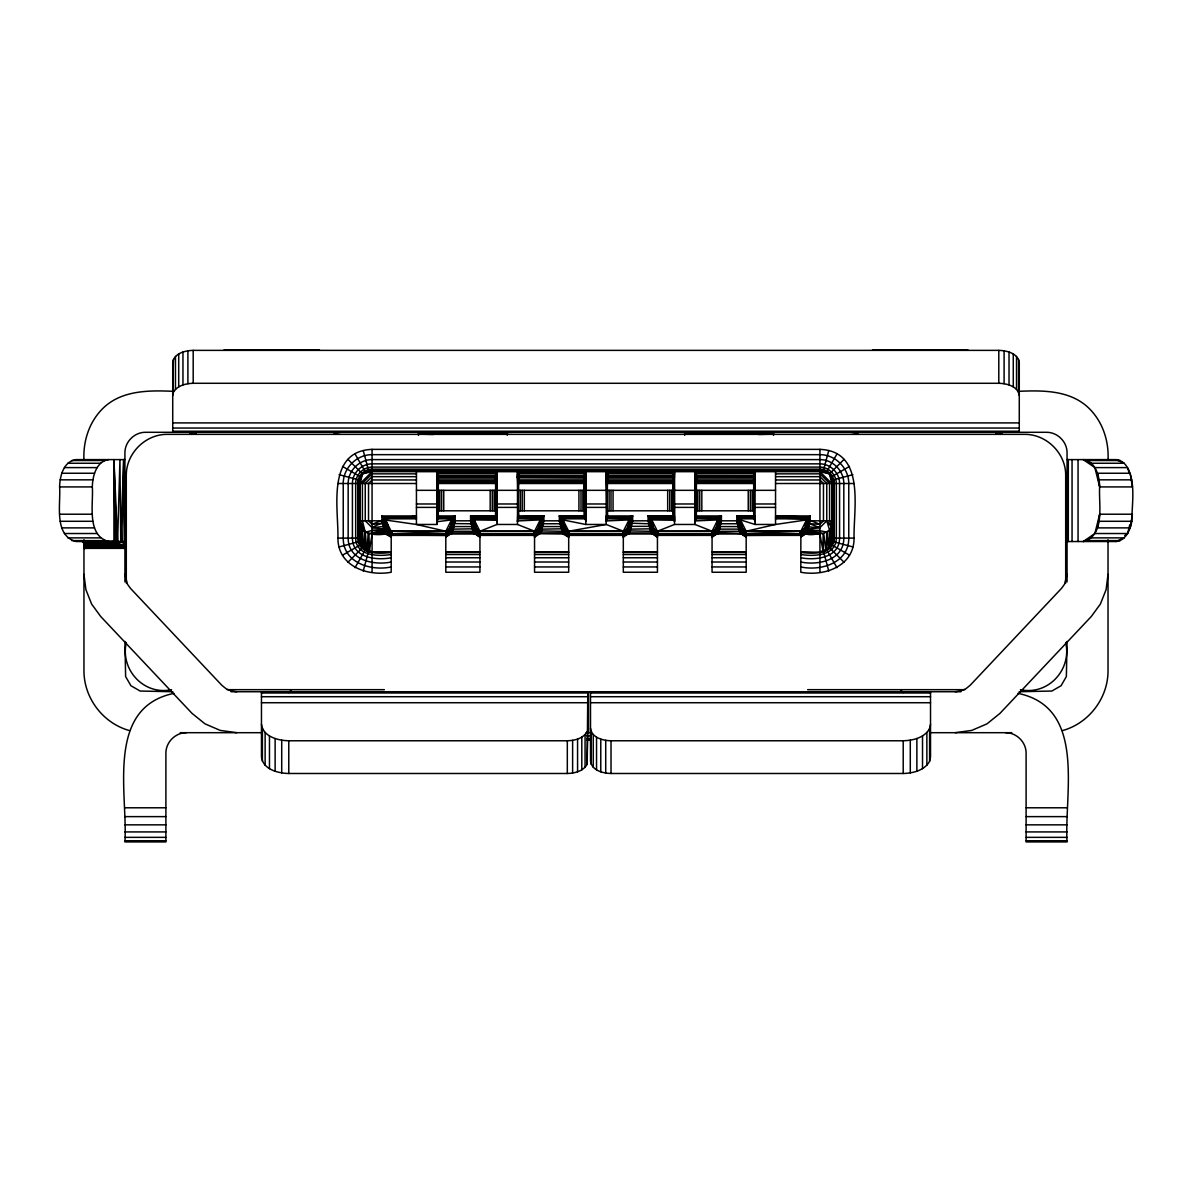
<?xml version="1.0" encoding="UTF-8"?>
<svg xmlns="http://www.w3.org/2000/svg" width="1192" height="1192" viewBox="0 0 1192 1192"><rect width="100%" height="100%" fill="white"/><g stroke="black" fill="none" stroke-linecap="round" stroke-linejoin="round"><path stroke-width="1.5" d="M124.922 546.875L83.962 546.681L83.962 541.526L82.129 541.526L124.922 541.526L123.67 459.605L120.735 541.719L82.591 541.585L117.606 541.526L119.945 459.605L120.735 541.719L82.963 541.749L83.962 541.526L83.962 548.35L124.922 548.35L100.351 546.681L83.962 548.35L122.731 542.226L124.922 547.62L83.962 548.35M124.907 546.308L116.727 546.681L116.741 547.62L124.922 547.292L124.922 541.526L124.892 545.757L83.947 545.146L83.962 541.526L83.38 542.166L83.857 543.79L92.127 545.146L114.864 542.226L116.697 545.757L124.907 546.308L124.922 541.526M416.44 476.666L372.068 476.666L365.244 483.505L365.244 520.815L372.068 527.639L383.005 526.581L384.375 525.538L384.718 519.906L416.44 524.465L436.928 524.465L436.928 507.39L416.44 507.39M451.5 519.906L436.928 521.738L438.298 518.222L438.298 472.986L436.928 473.745L436.972 477.813L438.298 478.096L496.796 478.081L497.004 521.738L496.84 515.942L470.572 515.942L470.572 520.815L473.537 532.928L479.929 537.115L479.929 531.245L474.237 519.906L470.572 515.942L496.364 515.942L495.634 479.959L497.004 473.745L495.634 472.986L495.634 517.998L496.364 518.833L496.84 515.942L496.84 520.263L473.597 519.906L473.477 518.833L474.803 527.445L476.681 530.812L479.944 532.571L479.244 534.746L474.908 532.764L452.2 532.928L448.877 529.308L450.993 524.927L451.5 519.906L455.165 515.942L455.165 520.815L452.2 532.928L445.808 537.115L445.808 531.245L451.5 519.906L453.005 520.815L453.556 523.601L451.902 530.917L450.561 533.703L445.808 536.087L446.985 535.61L445.808 537.115M543.91 515.942L542.822 517.998L541.019 518.222L518.386 518.222L517.686 515.942L518.133 518.833L518.848 472.986L517.492 473.745L518.386 518.222L517.492 521.738L517.686 515.942L543.91 515.942L543.91 520.815L540.959 532.928L534.552 537.115L534.567 531.245L540.244 519.906L543.91 515.942L518.788 516.747L517.492 473.745L585.749 473.745L585.749 521.738L585.6 515.942L559.331 515.942L559.331 520.815L562.877 534.001L568.688 537.115L568.673 531.245L562.997 519.906L559.331 515.942L585.108 515.942L584.393 479.959L585.749 473.745L584.393 472.986L584.393 517.998L585.6 520.263M607.607 473.85L606.43 475.608L606.877 518.833L607.607 472.986L606.236 473.745L606.281 477.813L607.607 478.096L674.299 478.081L674.508 521.738L674.344 515.942L648.076 515.942L648.076 520.815L651.041 532.928L657.448 537.115L657.433 531.245L651.741 519.906L648.076 515.942L673.867 515.942L673.137 479.959L674.508 473.745L673.137 472.986L673.137 517.998L673.867 518.833L674.344 515.942L674.344 520.263L651.1 519.906L650.981 518.833C646.347 526.924 665.658 536.415 651.041 532.928L629.719 532.928L627.886 531.99L626.381 529.308L628.512 524.927L629.003 519.906L632.669 515.942L606.281 515.942L606.236 521.738L607.607 517.03L606.236 473.745L674.508 473.745L674.344 478.081L674.299 475.712L673.137 475.608L606.43 475.608L606.281 477.813M753.702 483.505L755.072 473.745L694.996 473.745L694.996 521.738L696.351 518.222L696.351 472.986L694.996 473.745L695.04 477.813L696.351 478.096L754.387 478.096L755.072 473.745L753.702 472.986L753.702 517.998L755.072 521.738L754.909 515.942L736.835 515.942L736.835 520.815L739.785 532.928L746.192 537.115L746.177 531.245L740.5 519.906L736.835 515.942L737.923 517.998L754.089 518.028L754.417 518.833L738.98 518.833L739.725 517.134L738.891 517.998M409.527 517.998L416.44 517.984L409.527 517.03L416.44 515.942L381.827 515.942L385.493 519.906L391.17 531.245L391.185 534.031L445.808 534.925L451.008 532.437L454.077 519.906L455.165 520.815C454.837 523.824 450.442 524.54 451.5 520.815L473.597 520.815C472.539 526.67 479.81 530.172 479.929 534.031M436.928 521.738L438.298 517.03L436.928 473.745L497.004 473.745L496.84 478.081L496.796 475.712L495.634 475.608L437.106 475.608L436.972 477.813M534.552 537.115L535.744 535.61L534.552 536.087L539.305 533.703L540.661 530.917L542.3 523.601L541.019 519.906L537.622 529.308L540.959 532.928L563.652 532.764L568.39 533.673L568.673 531.245L564.472 527.609L562.356 519.906L561.432 523.199L563.339 530.395L564.904 533.092L568.688 535.595L568.673 531.245L606.236 524.465L623.312 531.245L626.381 529.308M657.448 537.115L652.68 533.703L651.339 530.917L649.208 520.815L649.163 517.03L650.147 516.538C650.266 522.677 649.715 532.064 656.747 534.746L657.433 531.915L653.931 528.786L650.445 531.274L629.406 530.917L624.116 534.687L624.325 535.536L623.312 534.821L623.312 531.245L629.003 519.906L630.508 520.815C630.583 526.372 628.899 533.599 623.312 536.087L628.735 532.571L631.581 519.906L632.669 520.815L629.719 532.928L623.312 537.115L623.312 531.245L568.673 531.245C564.576 536.847 560.955 523.988 561.387 519.906L560.687 523.362L562.922 531.811L568.688 537.115M712.056 537.115L712.071 531.245L717.748 519.906L721.413 515.942L721.413 520.815L718.463 532.928L712.056 537.115L717.495 532.571L720.266 522.23L720.326 517.03L696.351 516.747L695.904 515.942L695.174 475.608L696.351 473.85M775.545 479.959L819.932 479.959L823.463 483.505L823.463 520.815L819.932 524.346L809.085 519.906L806.239 532.571L800.815 536.087C806.477 533.852 808.012 526.238 808.012 520.815L806.507 519.906L775.545 524.465L746.177 531.245L746.192 535.595L742.407 533.092L740.545 529.635L738.936 523.199L738.98 520.815L740.5 519.906L741.364 526.179L743.346 529.531L746.177 531.245L745.894 533.673L717.271 532.437L715.125 529.308L718.076 523.109L718.523 516.747L721.413 515.942L720.326 517.998M391.185 551.777L372.068 551.777L366.868 550.749L368.537 533.554L385.076 530.917L391.185 532.571L386.834 529.203L384.852 520.815L358.42 520.815C358.628 534.418 375.286 535.759 385.374 534.001L391.185 537.115L391.214 531.766L390.484 534.746L385.746 532.571L382.915 519.906L372.068 524.346L368.537 520.815L368.537 483.505L372.068 479.959L416.44 479.959M447.164 534.403L445.808 533.807L445.808 531.245L450.055 528.995L453.094 519.906L454.033 520.815L453.392 529.129L473.179 528.816L475.116 526.179L474.237 519.906L476.949 532.228L479.542 533.822M717.748 519.906L695.04 520.919L695.189 520.099L696.351 517.03L720.326 517.03L719.804 523.601L717.271 532.437L712.652 534.493L712.071 531.245L657.433 531.245L657.448 572.249L623.312 572.249L623.312 531.289L623.908 534.493L627.096 533.092L631.238 523.631L631.581 517.03L607.607 516.747L607.607 517.998L631.537 517.998L632.669 515.942L629.763 516.747L628.318 527.296L623.848 533.509C631.566 531.17 629.585 526.059 629.003 520.815L651.1 520.815L653.618 529.71L657.448 533.211L657.433 531.245L655.287 530.038L652.411 532.764L652.68 533.703L657.448 535.595L657.433 531.245L674.508 524.465L694.996 524.465L712.071 531.245L716.303 528.995L718.523 518.833M718.523 517.03L719.357 517.998C719.566 523.958 719.163 532.124 712.056 533.807L712.071 531.245L712.056 572.249L746.192 572.249L746.177 531.245L800.815 531.26L804.719 528.175L806.507 519.906L810.173 515.942L775.545 515.942L809.085 517.03L807.565 528.816L805.568 533.703L803.14 534.999M623.312 531.245L623.312 533.807L628.333 530.097L632.669 520.815L632.669 515.942M368.537 550.853L364.067 549.184L359.924 544.342L360.237 527.4L361.712 547.009L365.244 549.944L369.416 551.509L368.537 533.554L368.537 550.853L369.416 551.509M385.746 532.571L391.185 537.115C393.688 529.874 383.094 527.907 385.493 519.906C393.107 532.943 383.541 535.133 372.068 534.001L369.416 551.062M416.44 471.674L416.44 524.465L445.808 531.245L445.808 533.807L450.01 531.617L450.829 530.097L453.094 516.747L455.165 515.942L454.077 517.998L437.837 518.222L437.106 475.608L438.298 473.85M455.165 515.942L436.972 515.942L437.568 518.833L453.005 518.833L452.26 517.552C452.185 523.05 452.722 530.798 446.627 533.36L445.808 531.245L391.17 531.245L390.797 533.822M123.67 459.605L122.731 542.226L83.962 546.681M445.808 533.807L445.808 531.245L445.808 572.249L479.929 572.249L479.929 531.245L477.783 530.038L476.949 532.228L474.118 534.001L451.619 534.001L448.788 532.228L447.954 530.038L445.808 531.87M695.04 477.813L695.174 475.608L754.864 475.712L753.702 479.959L754.089 518.028L753.91 480.674L754.864 475.712L753.702 476.666L696.351 476.666L696.113 517.552L719.357 517.998L716.407 529.203L712.592 533.509L712.071 531.245L712.056 533.807M833.581 520.815L833.312 540.706L833.581 520.815L806.507 520.815C810.128 526.462 799.564 531.558 802.231 534.061L806.016 532.437L806.909 530.917L823.463 533.554L829.572 530.142L833.119 524.227L832.538 543.179C827.725 555.74 810.709 551.3 800.815 551.777M823.091 550.942L823.463 533.554C817.295 532.899 805.375 538.263 802.961 530.038L800.771 531.289L800.815 537.115L807.222 532.928L810.173 520.815L810.173 515.942L809.085 517.998L775.545 517.984L807.267 517.03C802.961 534.642 810.202 527.594 826.756 532.228L828.768 548.514L823.091 551.389L819.932 534.001L807.222 532.928L803.885 529.308M541.019 518.833L539.752 524.927L542.732 526.581L560.508 526.581L561.194 525.821L559.912 523.765L563.101 522.737L559.912 523.765L543.328 523.765L542.822 519.906L543.91 520.815L542.762 522.23L542.137 529.129L561.939 528.816L563.861 526.179L562.222 518.833L564.01 528.548L568.137 532.928L565.693 532.228L563.637 529.039L561.387 516.538L560.419 517.03L560.449 520.815L562.117 528.712L563.935 533.703L566.692 534.523M495.842 510.802L495.842 480.674L496.796 475.712L495.634 476.666L438.298 476.666L437.106 475.608M584.601 510.802L584.393 476.666L518.848 476.666L517.671 475.608L518.848 473.85M454.033 517.998L453.094 516.747L438.298 516.747L438.298 517.998M539.752 524.927L540.244 520.815L562.356 520.815L562.535 523.154M542.792 517.998L542.822 517.03L541.019 516.747L540.05 527.877L536.996 534.776L540.959 532.928L538.471 528.175L537.92 530.306L534.552 533.077L539.902 530.395L542.792 520.815L542.822 517.03L518.848 517.03L518.386 518.222L541.853 517.998L539.305 533.703L562.877 534.001L565.693 532.228L566.528 530.038L568.405 532.347M631.537 517.998L631.581 517.03L607.607 517.03M809.055 517.998L809.085 517.03L775.545 517L807.267 517M389.188 534.523L386.432 533.703L385.284 530.812L382.945 520.815L383.884 519.906L386.446 529.755L391.185 534.031L445.808 533.539L391.17 531.245L391.185 535.595L387.4 533.092L384.793 525.866L384.718 518.833L388.756 517.03L416.44 517L409.527 517.03M479.646 533.673C471.794 533.614 477.202 519.727 471.168 523.765L453.556 523.601M358.42 520.815L358.881 541.526L361.712 547.009L366.868 550.749L362.413 547.769L358.792 541.317L358.42 483.505C358.375 476.189 364.767 469.797 372.068 469.842L819.932 469.842C827.233 469.797 833.625 476.189 833.581 483.505L833.312 540.795L831.748 544.938L826.101 550.287L826.756 532.228L826.756 549.542L823.091 551.389M390.902 532.347L389.024 530.038L388.19 532.228L385.374 534.001L383.6 529.129C391.065 518.893 377.968 524.167 372.068 527.639L383.6 529.129L386.163 527.296L385.493 520.815L385.135 522.871M495.634 483.505L495.634 476.666M562.639 522.871L562.997 520.815L563.712 531.245L562.281 532.928L565.842 529.531L568.688 533.211L568.688 531.289L568.688 572.249L534.552 572.249L534.552 531.289L537.622 529.308L534.552 533.077L534.567 531.245L517.492 524.465L497.004 524.465L479.929 531.245L479.661 532.347M584.393 483.505L585.555 475.712L517.671 475.608L517.537 477.813L585.555 478.081L585.555 475.712L584.393 476.666M606.43 475.608L607.607 476.666L673.137 476.666L674.299 475.712L673.137 483.505L673.346 510.802M361.712 546.711L362.413 530.142L360.237 520.815L365.244 532.228L366.868 550.317M826.756 549.542L830.958 546.159L831.748 527.4L829.572 520.815L829.572 483.505L819.932 473.85L775.545 473.85M543.328 523.765L541.853 519.906M479.929 534.925L534.552 534.925L540.453 530.812L540.885 520.815M810.173 520.815L807.506 526.03L806.716 530.812L805.39 531.99M828.768 548.156L829.572 530.142L826.756 520.815L826.756 483.505L819.932 476.666L775.545 476.666M806.507 519.906L800.875 531.17L800.815 572.249C824.491 576.705 854.217 566.125 854.053 538.113C853.383 508.76 865.913 451.127 819.932 449.369L372.068 449.369C326.072 451.127 338.603 508.76 337.932 538.113C337.768 566.125 367.509 576.705 391.185 572.249L391.214 531.766M629.763 518.833L628.333 530.097L629.719 532.928M806.88 528.384L804.6 533.092L801.62 534.687L801.829 535.536L800.815 534.821C805.837 531.543 807.014 524.554 807.267 518.833L775.545 517.984M542.494 523.631L540.11 522.945L540.244 520.815L540.676 525.687L539.142 531.99M628.869 522.945L628.929 525.299L629.003 520.815C633.503 522.32 626.426 527.385 630.896 529.129L650.683 528.816L652.62 526.179L651.741 519.906L654.453 532.228L656.494 533.524M717.718 521.887L717.614 522.945L720.832 523.765L737.431 523.765L740.143 522.871L740.5 520.815L740.903 524.54L738.012 526.581L720.236 526.581L717.256 524.927L717.748 520.815L739.86 520.815L741.513 528.548L745.641 532.928C738.37 532.005 739.472 521.917 738.891 516.538L737.952 517.998M808.176 526.342L808.399 529.129L819.932 527.639C815.596 526.596 803.587 529.308 806.507 520.815L809.577 523.765L819.932 527.639L826.756 520.815L831.748 527.4L832.538 543.179L828.768 548.514M606.236 471.674L606.236 524.465L585.749 524.465L562.997 519.906L565.172 528.786L561.685 531.274L540.661 530.917L539.767 532.437L535.148 534.493L534.567 531.245L479.929 531.245L479.929 535.595C472.568 532.615 472.568 523.169 472.643 516.538L471.704 517.998L473.477 517.998L473.477 517.134L472.732 518.833L496.364 518.833L495.634 515.942M559.331 515.942L560.419 517.998L562.222 517.998L562.222 517.134L561.477 518.833L585.108 518.833L584.393 515.942M673.137 517.03L649.163 517.03L650.236 518.833L673.867 518.833L673.137 510.802L607.607 510.802M819.932 524.346L808.742 523.631C808.921 528.875 803.244 534.97 799.579 531.289L746.177 531.245L746.192 534.031L742.303 531.215L740.456 525.404L742.407 533.092L745.492 534.746L746.073 531.856L744.046 530.038L743.197 532.228L740.381 534.001L717.867 534.001L718.627 523.288L717.405 530.395L714.38 534.999M452.364 523.288L451.619 534.001M337.932 538.113L358.42 538.113L359.924 544.133L364.067 549.184L365.244 532.228L362.413 520.815L362.413 483.505L372.068 473.85L416.44 473.85M438.298 516.747L438.298 515.942M518.848 517.998L518.848 515.942M607.607 516.747L607.607 515.942M720.296 517.998L696.351 517.998L696.351 515.942M800.815 535.387L746.192 535.387L800.815 535.029L746.192 534.925L800.815 533.971L800.741 531.721L799.579 531.289L746.192 531.289M628.512 524.927L629.078 528.145L630.598 519.906L631.537 520.815L630.732 522.141M113.925 541.526L113.925 459.605L117.606 541.526L76.035 541.526C53.387 535.551 60.911 503.501 59.6 486.917C59.809 476.249 63.578 461.274 76.035 459.605L124.922 459.605M108.755 541.526C86.107 535.551 93.632 503.501 92.32 486.917C92.514 476.249 96.299 461.274 108.755 459.605M1129.778 524.748L1127.587 533.524L1094.867 533.524L1083.245 541.526C1105.878 535.551 1098.383 503.501 1099.68 486.917C1099.471 476.249 1095.701 461.274 1083.245 459.605L1094.867 467.607L1127.587 467.607C1135.901 484.101 1131.864 503.546 1131.834 521.291C1130.284 529.829 1125.844 540.602 1115.965 541.526L1067.063 541.526M438.298 476.666L437.837 483.505L495.842 483.505L495.634 517.998L472.643 517.998M518.848 476.666L518.386 483.505L584.601 483.505L584.393 517.998L561.387 517.998M607.607 476.666L607.145 483.505L673.346 483.505L673.137 476.666M695.189 480.689L695.621 477.828L695.904 483.505L753.91 483.505L753.702 480.689L695.621 480.689M452.26 518.833L449.682 531.215M448.132 534.999C451.023 533.316 451.932 520.233 451.813 523.109C451.559 521.187 455.001 522.007 454.569 523.765M391.185 537.115L391.17 531.245L391.185 533.211L388.339 529.531L387.519 531.513L385.284 530.812L383.005 526.581L384.495 526.03L385.687 527.877M538.769 531.617L541.764 520.815L541.019 517.03M629.763 517.03L630.508 518.833L606.877 518.833M477.932 534.523L475.176 533.703L473.835 530.917L471.943 523.362L472.643 519.906L475.176 533.703L479.929 537.115M629.436 521.962L629.704 525.866L630.598 517.998L629.763 517.552L607.369 517.552L606.862 477.828L607.607 482.104L673.197 482.104L673.137 490.329L607.607 490.329M716.273 531.617L718.94 523.377L718.523 519.906L715.841 533.092L712.876 534.687L657.448 534.925M804.689 531.215L806.582 528.145L808.101 519.906L809.055 520.815L805.539 529.755L803.795 532.228L800.815 533.807L801.411 534.493L801.009 532.958C801.084 530.246 807.908 530.634 807.506 526.03M712.265 532.958L712.056 531.87L714.217 530.038L715.051 532.228L717.867 534.001M384.584 523.035L384.718 518.833L388.756 517.984L416.44 517.984M717.256 524.927L717.748 520.815L717.614 522.945M746.192 537.115L741.439 533.703L738.608 529.129L740.5 527.251L739.725 518.833L741.066 527.445L738.608 529.129L719.64 529.129L716.69 526.685L717.673 525.299M563.473 532.437L562.877 534.001M775.545 471.674L775.545 524.465L755.072 524.465L740.5 519.906L742.69 528.786L741.171 530.097L740.381 534.001M1067.063 574.365L1064.531 584.244L1061.476 588.416L970.154 685.296L965.833 688.782L960.737 690.973L955.254 691.732M1108.024 574.365L1106.087 589.682L1100.395 604.031L1091.291 616.502L999.954 713.397L987.006 723.842L971.733 730.428L955.254 732.693M806.582 528.145L808.101 517.998L808.012 518.833L775.545 518.833M606.43 480.689L606.862 477.828M585.555 515.942L585.108 518.833L585.6 515.942L584.78 518.028L585.108 515.942L584.527 517.134L560.419 517.03L560.449 517.998M563.25 532.571L563.339 530.395M652.084 530.395L652.411 532.764L654.587 529.531L654.304 530.574M478.99 533.524L476.144 533.092L474.61 529.352L475.116 526.179M745.909 532.347L746.177 531.245L746.192 533.211L740.694 527.877L741.364 526.179L739.278 523.124L737.431 523.765L738.697 525.821L739.934 527.713L737.923 519.906L736.835 520.815L740.426 531.811L741.439 533.703L744.195 534.523M1099.68 514.214L1097.474 527.877L1130.195 527.877L1132.4 514.214L1099.68 514.214L1094.867 533.524M473.894 522.871L474.237 520.815L474.192 525.404L476.01 529.933L474.908 532.764L477.083 529.531L479.929 533.211L479.929 531.245L479.393 532.928L475.936 531.93L477.083 529.531M539.186 526.685L538.799 528.995L540.17 525.299L537.92 530.306L540.572 523.109L539.291 529.755L535.968 534.061M565.842 529.531L564.904 533.092L568.688 535.595L567.63 535.014M540.453 530.812L542.762 522.23M627.186 531.215L629.451 523.154L648.672 523.765L651.398 522.871L651.741 520.815L652.158 524.54L650.072 526.342L630.672 526.342L630.896 529.129M719.253 526.268L719.059 531.274L739.189 531.274L741.171 530.097L738.012 526.581C740.47 525.657 741.797 522.483 738.384 523.318M741.364 526.179L741.513 528.548L739.189 531.274L740.634 531.692L742.69 528.786L743.197 532.228L745.894 533.673M436.972 520.919L437.121 520.099M517.686 520.099L517.537 520.919L540.244 519.906M754.417 482.104L753.702 476.666M657.164 532.347L657.433 531.245L656.896 532.928L652.814 530.917L650.147 519.906L649.208 520.815L650.132 525.747L651.875 531.692L652.858 531.99L651.041 532.928L653.931 528.786L650.877 523.288L650.981 519.906M391.185 532.571L387.698 530.544L385.925 532.899L372.068 532.63M624.668 534.403L629.048 525.404L627.558 528.995L628.333 530.097M657.448 534.031L653.127 530.544L650.519 523.124M741.156 532.764L743.346 529.531L743.763 531.185L746.192 532.571M631.06 523.601L628.065 533.703L625.755 534.776M802.425 535.223L800.815 537.115L800.786 531.766L804.183 530.306L806.299 527.877M451.947 523.154L450.442 526.685L451.291 527.877L450.382 531.99L445.808 534.821L391.185 535.029L445.808 535.387L391.185 535.387M719.059 531.274L717.077 530.097L718.18 525.687M261.465 691.732L261.465 757.054C263.134 769.511 278.123 773.28 288.777 773.489L567.317 773.489C574.663 773.28 583.275 771.269 587.105 764.355L587.805 728.446M587.105 764.355L587.805 691.732M590.487 691.732L590.532 761.167C591.783 770.509 603.018 773.325 611.019 773.489L903.208 773.489C912.997 773.206 924.471 770.524 929.596 761.301L929.596 728.595L930.52 724.334M929.596 761.301L930.52 757.054L930.52 691.732M1019.279 432.294L1019.279 362.562C1017.983 353.264 1006.748 350.537 998.792 350.373L193.193 350.373C185.252 350.537 174.017 353.264 172.721 362.562L172.721 432.294M172.721 395.476L173.421 359.403M563.667 530.097L561.685 531.274L562.922 531.811L564.472 527.609L562.997 519.906M651.741 519.906L653.216 527.609L651.8 529.635L651.622 534.001L629.123 534.001L625.74 531.185L625.457 530.038L627.663 529.203M359.924 544.133L358.881 524.227L358.792 541.213L360.237 544.714L360.237 483.505L362.413 473.85L372.068 470.304L365.244 471.674L355.007 453.943M807.073 521.977L806.835 523.109L808.742 523.631M83.962 541.526L83.663 542.807L91.978 543.79L106.997 542.226L108.546 546.681L116.697 545.757M655.287 530.038L654.453 532.228L651.622 534.001M475.548 532.303L476.428 528.786L473.537 532.928L475.355 531.99L475.578 529.203L472.941 531.274L452.796 531.274L450.055 528.995L450.814 527.296M542.137 529.129C539.32 528.458 544.267 521.783 540.214 521.887M563.131 531.692L564.308 532.303L563.712 531.245L565.172 528.786L565.693 532.228L568.688 534.031L567.988 534.746M626.679 530.306L628.437 527.445L628.035 529.755L623.52 532.958M653.052 532.303L649.268 526.581L652.158 524.54L651.264 522.915M804.183 530.306L804.719 528.175L807.222 532.928L819.932 532.63M355.007 567.675L365.244 549.944L368.537 551.3L363.232 571.087M828.753 450.531L823.463 470.304L368.537 470.304L363.232 450.531M743.346 529.531L742.527 531.513M541.123 528.712L540.05 527.877L540.825 521.977M387.936 530.812L390.246 533.524L387.4 533.092L385.835 530.395L383.884 517.998L388.756 517L388.756 517.984L384.718 518.833M447.223 534.061L450.055 528.995L446.344 533.509M534.761 532.958L534.567 531.245L534.552 533.807L537.547 532.228L538.903 529.203M713.472 534.061L717.077 527.296L715.975 528.175L717.077 530.097M673.346 515.942L673.137 517.998L650.147 517.998L650.981 518.028L649.163 517.03M474.192 525.404L473.239 526.03L475.206 529.755L472.941 531.274L474.163 531.811L473.373 528.712L474.61 526.864L472.732 520.815L473.477 519.906M650.877 528.712L651.041 525.866L648.076 520.815L649.163 519.906L650.191 523.199L651.398 522.871M384.778 532.928L387.668 528.786L385.076 530.917M718.448 525.866L719.268 523.467L718.329 521.977M807.207 525.866L808.817 522.215M448.877 529.308L448.237 531.185L445.793 532.496M715.125 529.308L714.485 531.185L712.056 532.496M832.538 543.179L833.312 540.795L830.958 546.159M717.271 532.437L716.809 533.703L712.056 536.087L713.248 535.61M849.494 466.43L831.748 476.666L833.119 483.505L829.572 473.85L819.932 471.674L372.068 471.674L362.413 473.85L358.881 483.505L360.237 476.666L342.506 466.43M496.364 482.104L496.796 475.712M585.108 482.104L585.555 475.712M673.867 482.104L674.299 475.712M496.796 515.942L496.021 518.028L496.364 515.942L495.768 517.134L471.66 517.03L474.505 532.571M674.299 515.942L673.525 518.028L673.867 515.942L673.271 517.134L650.147 517.134M383.809 526.342L385.463 524.882M473.82 525.687C475.489 523.258 473.254 522.781 471.168 523.765L473.671 527.713L472.345 529.129L473.567 530.127M562.788 530.812L560.508 526.581L562.967 524.882M740.351 524.957L739.696 525.374L738.98 523.467M712.876 533.36L716.794 529.755L718.389 520.815M807.878 522.096L805.062 528.995L806.924 525.687M385.061 525.687L385.895 524.54L385.001 522.915L372.068 524.346M391.185 533.971L392.406 531.289L445.808 531.289M365.244 549.542L365.244 532.228L372.068 530.47L384.182 531.274L386.968 527.609L385.493 519.906M474.237 519.906L475.712 527.609L474.893 529.039L474.803 527.445M740.5 519.906L741.513 528.548M433.292 434.484L418.496 434.126L507.241 434.082L418.496 432.756L512.456 432.294M450.382 531.99L454.033 520.815L454.077 517.03L438.298 517.03M385.374 534.001L385.925 532.899M474.118 534.001L474.967 531.245L474.163 528.145M451.932 521.962L451.5 520.815L450.993 524.927L453.973 526.581L471.764 526.581L473.135 525.538L473.597 519.906M651.8 529.635L650.445 531.274L651.666 531.811M836.993 453.943L826.756 471.674L819.932 470.304L829.572 473.85L831.748 483.505L831.748 544.714L833.581 538.113L854.053 538.113M540.11 522.945L540.691 521.962M565.44 530.812L564.308 532.303M540.319 528.145L534.836 532.347M388.339 529.531L388.041 530.574M715.423 530.306L716.303 528.995M713.203 534.21L713.084 535.536L712.056 534.821L712.622 533.539M261.465 724.334C263.134 736.79 278.123 740.56 288.777 740.768L567.317 740.768C574.663 740.56 583.275 738.548 587.105 731.635M590.532 728.446C591.783 737.788 603.018 740.619 611.019 740.768L903.208 740.768C912.997 740.5 924.471 737.803 929.596 728.595M173.421 392.317C177.28 385.448 185.877 383.496 193.193 383.288L998.792 383.288C1006.748 383.452 1017.983 386.178 1019.279 395.476M384.793 525.866L385.493 527.251L386.357 526.179M561.745 528.101L563.861 526.179M651.07 530.127L649.849 529.129L652.62 526.179M741.066 527.445L741.975 527.609M623.312 537.115L624.489 535.61M473.015 523.124L471.764 526.581L473.373 528.712M740.858 526.864L739.8 525.866M360.237 483.505L372.068 471.674M362.413 547.769L347.93 562.252M844.055 459.367L829.572 473.85M740.694 527.877L739.427 528.011L738.817 526.342L740.426 531.811L739.785 532.928L742.303 531.215L742.378 529.71M738.891 519.906L738.191 523.362L739.502 526.03M288.702 692.522L291.414 690.079M627.886 531.99L630.061 528.816L630.3 531.274M716.645 531.99L717.957 530.812M534.657 531.811L536.713 530.038L539.305 533.703M623.58 532.347L625.457 530.038M391.289 532.168L392.406 531.289L391.185 532.243M562.564 525.687L563.399 524.54L562.505 522.915M1124.682 535.536L1127.587 533.524M535.372 533.36L534.552 534.821L535.581 535.536L535.372 534.687M384.956 525.21L382.945 520.815L382.915 517.03L388.756 517L382.945 517.998L381.827 515.942L382.408 523.765L383.69 525.821L383.437 523.601L384.375 525.538L385.344 524.957M472.002 523.631L472.628 525.747L474.103 524.957M716.794 529.755L712.16 531.811M342.506 555.189L360.237 544.938L358.881 541.645L358.881 479.959L339.094 474.669M390.574 535.923L390.484 534.746M479.333 535.923L479.244 534.746M454.077 517.03L438.06 517.552L437.553 477.828L438.298 482.104L495.693 482.104L495.842 483.505M803.244 531.185L800.815 532.496M568.688 534.925L623.312 534.925L623.863 533.539M803.795 532.228L800.815 533.807M607.607 517.998L606.43 515.942M696.351 517.998L695.189 515.942L695.636 518.833L719.268 518.833M448.252 534.776L450.561 533.703L451.917 525.687C451.485 529.635 447.134 530.887 446.017 532.958L446.627 533.36M1083.245 541.526L1091.47 537.875L1124.175 537.875L1115.965 541.526M1062.489 730.592C1088.683 723.41 1107.875 698.408 1108.024 671.245L1108.024 539.767M819.932 551.777L826.756 549.944L836.993 567.675M561.194 525.821L562.847 524.957L561.775 523.124M385.031 523.154L384.271 523.124M473.79 523.154L473.716 525.21M739.621 523.288L740.143 522.871M996.02 433.665L1002.934 432.294L996.333 433.381L1002.934 432.294L1001.697 432.338M623.416 531.811L625.74 531.185M339.094 546.949L358.881 541.645L359.924 544.342M852.891 474.669L833.119 479.959L832.538 543.358L833.119 541.645L852.891 546.949M453.094 517.998L437.837 518.222L437.553 515.942M630.598 517.998L607.145 518.222L606.862 515.942M719.357 517.998L695.904 518.222L695.621 515.942M535.044 532.809L537.547 532.228M623.788 532.809L626.292 532.228M446.285 532.809L448.788 532.228M712.548 532.809L715.051 532.228M650.251 526.268L648.672 523.765L650.564 523.377L652.218 526.73M479.095 533.39L479.929 533.211M568.688 533.211L567.854 533.39L568.688 534.031L568.673 531.245M656.598 533.39L657.448 533.211M386.804 532.303L384.182 531.274M740.977 532.437L741.811 532.303L741.841 529.203L740.426 528.145L740.545 529.635M334.118 433.381L340.703 432.294M623.312 534.821L624.116 534.687M800.815 534.821L801.62 534.687M174.002 693.357C105.269 707.497 127.872 793.44 124.922 841.924L165.897 841.924L165.897 753.165C165.822 742.214 175.403 732.618 186.369 732.693M372.068 530.47L383.6 529.129M83.38 542.166L122.731 542.226L83.663 542.807L115.713 542.807M83.857 543.79L116.354 543.79L124.892 545.757L116.652 545.146L100.351 546.681L99.696 542.807L82.963 541.749M819.932 530.47L807.803 531.274L807.565 528.816M91.277 542.211L89.966 541.585L114.745 542.166M1000.937 432.398L1002.934 432.294M629.003 519.906L606.281 520.919L606.43 520.099M437.121 477.813L437.553 480.689L495.842 480.674M584.601 483.505L584.452 482.104L518.848 482.104L518.118 477.828L518.118 480.689L584.601 480.674M606.862 480.689L673.346 480.674M799.579 531.289L746.192 533.539L800.815 533.971L799.579 531.289L800.696 532.168M758.708 434.484L773.504 434.126L684.744 434.082L773.504 432.756L684.7 432.651L773.504 432.294L679.529 432.294M518.118 515.942L518.609 517.552L541.853 517.998M684.744 432.726L773.504 432.294L683.597 432.398M471.66 517.03L495.634 517.03M560.419 517.03L584.393 517.03M223.917 350.075L319.501 350.075M872.499 350.075L968.068 350.075M173.645 391.334C148.776 390.216 120.645 390.067 101.961 409.333C88.879 422.832 83.008 441.606 83.962 460.187M1018.341 391.334C1043.209 390.216 1071.34 390.067 1090.024 409.333C1103.121 422.847 1108.992 441.591 1108.024 460.187M172.721 422.907L1019.279 422.907M172.721 428.047L1019.279 428.047M172.721 431.221L1019.279 431.221M1067.063 459.605L1115.965 459.605C1122.775 460.142 1128.303 466.176 1128.899 472.866M71.788 460.529L104.494 460.529M1087.506 460.529L1120.212 460.529M67.81 463.256L100.53 463.256M64.413 467.607L97.133 467.607M436.928 472.285L497.004 472.285M517.492 472.285L585.749 472.285M606.236 472.285L674.508 472.285M694.996 472.285L755.072 472.285M436.928 472.986L497.004 472.986M517.492 472.986L585.749 472.986M606.236 472.986L674.508 472.986M694.996 472.986L755.072 472.986M61.805 473.254L94.511 473.254M517.537 477.813L517.671 475.608M60.166 479.84L92.872 479.84M1099.128 479.84L1131.834 479.84M438.298 479.959L495.634 479.959M518.848 479.959L584.393 479.959M607.607 479.959L673.137 479.959M696.351 479.959L753.702 479.959M753.761 482.104L696.351 482.104L695.621 477.828M337.932 483.505L416.44 483.505M775.545 483.505L854.053 483.505M59.6 486.917L92.32 486.917M1099.68 486.917L1132.4 486.917L1130.195 473.254L1097.474 473.254L1099.68 486.917L1094.867 467.607M416.44 490.329L436.928 490.329M438.283 490.329L495.634 490.329M497.004 490.329L517.492 490.329M518.848 490.329L584.393 490.329M585.749 490.329L606.236 490.329M674.508 490.329L694.996 490.329M696.351 490.329L753.702 490.329M775.545 490.329L755.072 490.329L755.072 471.674L755.072 524.465M416.44 503.978L436.928 503.978M497.004 503.978L517.492 503.978M585.749 503.978L606.236 503.978M674.508 503.978L694.996 503.978M755.072 503.978L775.545 503.978M497.004 507.39L517.492 507.39M585.749 507.39L606.236 507.39M674.508 507.39L694.996 507.39M755.072 507.39L775.545 507.39M438.283 510.802L495.634 510.802M518.848 510.802L584.393 510.802M753.702 510.802L696.351 510.802L696.113 517.552M59.6 514.214L92.32 514.214M721.413 515.942L695.04 515.942L695.636 518.833M736.835 515.942L754.417 515.942L754.089 518.028L754.864 515.942L754.909 520.263M753.702 517.03L737.923 517.03L753.836 517.134L753.702 515.942M416.44 518.833L383.973 518.833L383.884 517.998M518.133 518.833L541.764 518.833M60.166 521.291L92.872 521.291M1099.128 521.291L1131.834 521.291M61.805 527.877L94.511 527.877M479.929 531.289L534.552 531.289M568.688 531.289L623.312 531.289M657.448 531.289L712.056 531.289M64.413 533.524L97.133 533.524M479.929 533.539L534.552 533.539M568.688 533.539L623.312 533.539M657.448 533.539L712.056 533.539M479.929 535.387L534.552 535.387M568.688 535.387L623.312 535.387M657.448 535.387L712.056 535.387M67.81 537.875L100.53 537.875M71.788 540.602L104.494 540.602M1087.506 540.602L1120.212 540.602M83.947 545.146L116.652 545.146M445.808 551.777L479.929 551.777M534.552 551.777L568.688 551.777M623.312 551.777L657.448 551.777M712.056 551.777L746.192 551.777M391.185 552.462C379.533 553.848 358.121 555.025 357.719 538.113L357.719 483.505C357.675 475.817 364.394 469.097 372.068 469.141L819.932 469.141C827.606 469.097 834.326 475.817 834.281 483.505L834.281 538.113C833.864 555.025 812.452 553.848 800.815 552.462M445.808 552.462L479.929 552.462M534.552 552.462L568.688 552.462M623.312 552.462L657.448 552.462M712.056 552.462L746.192 552.462M391.185 554.518C378.296 556.53 355.916 556.143 355.663 538.113L355.663 483.505C355.618 474.729 363.292 467.041 372.068 467.1L819.932 467.1C828.708 467.041 836.382 474.729 836.322 483.505L836.322 538.113C836.084 556.143 813.704 556.53 800.815 554.518M445.808 554.518L479.929 554.518M534.552 554.518L568.688 554.518M623.312 554.518L657.448 554.518M712.056 554.518L746.192 554.518M391.185 557.767C376.329 560.627 352.459 557.886 352.415 538.113L352.415 483.505C352.355 472.986 361.548 463.777 372.068 463.852L819.932 463.852C830.437 463.777 839.645 472.986 839.57 483.505L839.57 538.113C839.526 557.886 815.671 560.627 800.815 557.767M445.808 557.767L479.929 557.767M534.552 557.767L568.688 557.767M623.312 557.767L657.448 557.767M712.056 557.767L746.192 557.767M391.185 562.013C373.796 565.708 348.049 560.106 348.168 538.113L348.168 483.505C348.094 470.706 359.284 459.531 372.068 459.605L819.932 459.605C832.716 459.531 843.906 470.706 843.817 483.505L843.817 538.113C843.951 560.106 818.189 565.708 800.815 562.013M445.808 562.013L479.929 562.013M534.552 562.013L568.688 562.013M623.312 562.013L657.448 562.013M712.056 562.013L746.192 562.013M391.185 566.945C370.921 571.385 342.968 562.684 343.236 538.113L343.236 483.505C343.132 468.069 356.632 454.569 372.068 454.659L819.932 454.659C835.354 454.569 848.853 468.069 848.764 483.505L848.764 538.113C849.017 562.684 821.079 571.385 800.815 566.945M445.808 566.945L479.929 566.945M534.552 566.945L568.688 566.945M623.312 566.945L657.448 566.945M712.056 566.945L746.192 566.945M171.573 689.676C143.874 695.621 120.034 669.725 126.292 642.533M227.046 689.676L384.36 689.676M807.64 689.676L964.939 689.676M1020.427 689.676C1048.126 695.621 1071.966 669.725 1065.693 642.533M172.885 691.732L140.105 691.032L130.926 685.728L125.622 676.549L124.922 641.46M231.054 691.732L960.931 691.732M1019.115 691.732L1051.88 691.032L1061.074 685.728L1066.363 676.549L1067.063 641.46M261.465 692.984L587.805 692.984M590.532 692.984L930.52 692.984M261.465 696.709L587.805 696.709M590.532 696.709L930.52 696.709M261.465 702.729L587.805 702.729M590.532 702.729L930.52 702.729M180.215 732.693L262.002 732.693M586.136 732.693L590.532 732.693M929.894 732.693L1011.784 732.693M586.896 735.866L590.532 735.866M586.896 738.504L590.532 738.504M586.896 740.202L590.532 740.187M124.922 807.789L165.897 807.789M1026.103 807.789L1067.063 807.789M124.922 816.624L165.897 816.624M1026.103 816.624L1067.063 816.624M124.922 824.849L165.897 824.849M1026.103 824.849L1067.063 824.849M124.922 831.927L165.897 831.927M1026.103 831.927L1067.063 831.927M124.922 837.35L165.897 837.35M1026.103 837.35L1067.063 837.35M124.922 840.762L165.897 840.762M1026.103 840.762L1067.063 840.762M508.91 432.368L418.496 432.294L507.241 432.726M508.269 432.413L418.496 432.294L507.375 432.592M565.217 530.544L563.637 529.039M387.698 530.544L384.614 528.712L382.408 523.765M112.063 541.585L120.735 541.719M195.98 433.665L189.066 432.294L195.652 433.381L189.066 432.294L190.78 432.368M116.741 547.62L124.922 547.977M189.066 432.294L191.301 432.413M116.727 546.681L124.922 547.292M542.554 522.215L541.615 522.096M719.119 522.096L721.413 520.815L720.326 519.906M368.537 551.3L372.068 551.777M1017.998 693.357C1086.717 707.512 1064.113 793.44 1067.063 841.924L1026.103 841.924L1026.103 753.165C1026.178 742.199 1016.582 732.618 1005.616 732.693M236.746 691.732L231.248 690.973L226.167 688.782L221.846 685.296L130.509 588.416L127.469 584.244L124.922 574.365M236.746 732.693L220.267 730.428L204.994 723.842L192.046 713.397L100.709 616.502L91.605 604.031L85.913 589.682L83.962 574.365M478.275 535.357L479.929 535.595M389.516 535.357L391.185 535.595M806.939 521.962L806.373 522.945M851.297 432.294L857.882 433.381M652.397 529.039L653.782 531.513M384.241 528.101L384.003 526.268L387.817 530.306L384.42 528.011M651.294 523.154L651.1 519.906M649.64 523.318L651.324 525.687M560.881 523.318L563.354 529.352M743.763 531.185L746.073 531.856M657.313 531.856L655.004 531.185L657.448 532.571M565.321 530.306L563.19 527.877L563.071 525.299L565.321 530.306L568.569 531.856M474.61 526.864L476.8 530.574L479.81 531.856M388.756 531.185L391.065 531.856M385.493 527.251L387.37 529.71M453.392 529.129L451.291 527.877M653.216 527.609L652.113 526.864M563.667 527.296L564.472 527.609M474.923 527.296L475.712 527.609M386.968 527.609L385.85 526.864M564.799 531.215L563.95 529.755M387.296 531.215L385.016 530.023M129.511 730.592C103.302 723.41 84.111 698.408 83.962 671.245L83.962 539.767M1115.965 459.605L1124.175 463.256L1091.47 463.256L1083.245 459.605M568.688 532.571L566.26 531.185M479.944 532.571L477.5 531.185M831.748 544.938L849.494 555.189M740.858 529.352L741.603 531.99M651.368 528.384L655.436 534.523M801.009 532.958L802.171 534.403M654.065 530.306L651.95 527.877L652.113 529.352M445.808 534.821L446.821 535.536L446.613 534.687M473.135 525.538L474.237 527.251M651.175 527.713L651.696 525.404M900.586 690.079L903.283 692.522M806.016 524.927L807.148 520.815M695.174 475.608L696.351 476.666M719.357 519.906L720.296 520.815L719.64 529.129M819.932 471.674L831.748 483.505M844.055 562.252L829.572 547.769M347.93 459.367L362.413 473.85M563.041 529.635L559.331 520.815L560.419 519.906L562.997 527.251M745.492 534.746L746.192 535.595L745.134 535.014M656.747 534.746L657.448 535.595L656.39 535.014M652.873 528.369L651.041 525.866M564.114 528.369L563.473 526.73M381.827 520.815L383.183 523.362M648.076 515.942L649.163 517.998M470.572 515.942L471.66 517.998M739.442 528.816L740.843 530.395L740.753 532.571M650.683 528.816L651.339 530.917M562.52 530.023L560.747 523.631M386.61 528.369L385.448 525.404M738.936 523.199L737.923 516.538M476.115 529.71L476.457 530.544M720.832 523.765L720.266 522.23L718.746 526.03L718.463 532.928M631.507 522.23L632.073 523.765M650.072 526.342L650.683 528.011L649.506 523.631M472.568 526.342L473.179 528.011M739.308 523.377L739.964 525.21M629.644 520.815L630.181 523.377M452.14 520.815L452.2 532.928M738.25 523.631L738.891 525.747M474.714 526.73L473.924 523.109M385.567 525.299L385.97 526.73M739.591 523.035L738.98 518.833M823.463 551.3L828.753 571.087M806.239 532.571L806.626 534.001M628.735 532.571L629.123 534.001M826.101 549.885L823.463 533.554L823.463 550.853M437.121 515.942L437.568 518.833M384.614 528.712L384.822 530.127M607.145 515.942L607.369 517.552M518.386 515.942L518.609 517.552M437.837 515.942L438.06 517.552M718.776 522.051L718.94 523.377M630.359 522.096L630.508 523.467M452.856 522.096L452.796 531.274M541.302 528.816L541.555 531.274M364.067 548.812L362.413 530.142L362.413 547.441M830.958 545.891L829.572 530.142L829.572 547.441M696.143 480.689L696.351 483.505M607.399 480.689L607.607 483.505M518.639 480.689L518.848 483.505M438.09 480.689L438.298 483.505M386.059 527.445L386.133 529.039M446.359 533.539L446.404 534.493M673.137 480.689L673.197 482.104M584.393 480.689L584.452 482.104M495.634 480.689L495.693 482.104M384.301 523.377L384.375 525.538M382.915 517.03L382.945 517.998M116.458 541.526L113.925 459.605L115.237 541.526M451.366 522.945L451.425 525.299M92.142 545.772L92.157 546.681M754.864 475.712L754.864 478.081M1078.06 459.605L1078.06 541.526M1072.055 459.605L1072.055 541.526M1068.315 459.605L1068.315 541.526M1067.063 581.875L1067.063 452.781C1067.138 441.815 1057.542 432.234 1046.591 432.294L145.409 432.294C134.443 432.234 124.862 441.815 124.922 452.781L124.922 581.875M1065.693 583.082L1065.693 475.31C1065.842 453.377 1046.65 434.216 1024.733 434.35L167.252 434.35C145.335 434.201 126.158 453.377 126.292 475.31L126.292 583.082M1018.579 359.403L1018.579 392.317M1016.538 356.468L1016.538 389.382M1013.274 353.95L1013.274 386.849M1009.028 351.998L1009.028 384.912M1004.096 350.791L1004.096 383.705M998.792 350.373L998.792 383.288M926.869 732.558L926.869 765.264M922.519 735.956L922.519 768.676M916.872 738.578L916.872 771.284M910.286 740.217L910.286 772.923M903.208 740.768L903.208 773.489M819.932 449.369L819.932 572.249M773.504 431.817L773.504 435.348M752.197 490.329L752.197 510.802M750.319 490.329L750.319 510.802M748.233 490.329L748.233 510.802M701.82 490.329L701.82 510.802M699.734 490.329L699.734 510.802M697.856 490.329L697.856 510.802M694.996 471.674L694.996 524.465M684.744 431.713L684.744 435.274M674.508 471.674L674.508 524.465M671.632 490.329L671.632 510.802M669.755 490.329L669.755 510.802M667.684 490.329L667.684 510.802M613.06 490.329L613.06 510.802M610.989 490.329L610.989 510.802M611.019 740.768L611.019 773.489M609.112 490.329L609.112 510.802M605.715 740.351L605.715 773.072M600.783 739.129L600.783 771.835M596.536 737.163L596.536 769.883M593.273 734.615L593.273 767.32M591.232 731.635L591.232 764.355M588.49 691.732L588.49 732.693M585.749 471.674L585.749 524.465M585.063 734.615L585.063 767.32M582.888 490.329L582.888 510.802M581.8 737.163L581.8 769.883M581.011 490.329L581.011 510.802M578.925 490.329L578.925 510.802M577.569 739.129L577.569 771.835M572.622 740.351L572.622 773.072M567.317 740.768L567.317 773.489M524.316 490.329L524.316 510.802M522.23 490.329L522.23 510.802M520.353 490.329L520.353 510.802M517.492 471.674L517.492 524.465M507.241 431.713L507.241 435.274M497.004 471.674L497.004 524.465M494.129 490.329L494.129 510.802M492.251 490.329L492.251 510.802M490.18 490.329L490.18 510.802M443.752 490.329L443.752 510.802M441.681 490.329L441.681 510.802M439.788 490.329L439.788 510.802M436.928 471.674L436.928 524.465M418.496 431.817L418.496 435.348M372.068 449.369L372.068 572.249M288.777 740.768L288.777 773.489M281.714 740.217L281.714 772.923M275.129 738.578L275.129 771.284M269.466 735.956L269.466 768.676M265.131 732.558L265.131 765.264M262.404 728.595L262.404 761.301M193.193 350.373L193.193 383.288M187.904 350.791L187.904 383.705M182.957 351.998L182.957 384.912M178.711 353.95L178.711 386.849M175.462 356.468L175.462 389.382M754.864 515.942L754.417 518.833L754.909 515.942M471.66 519.906L470.572 520.815L472.181 523.601L471.66 519.906"/></g></svg>
